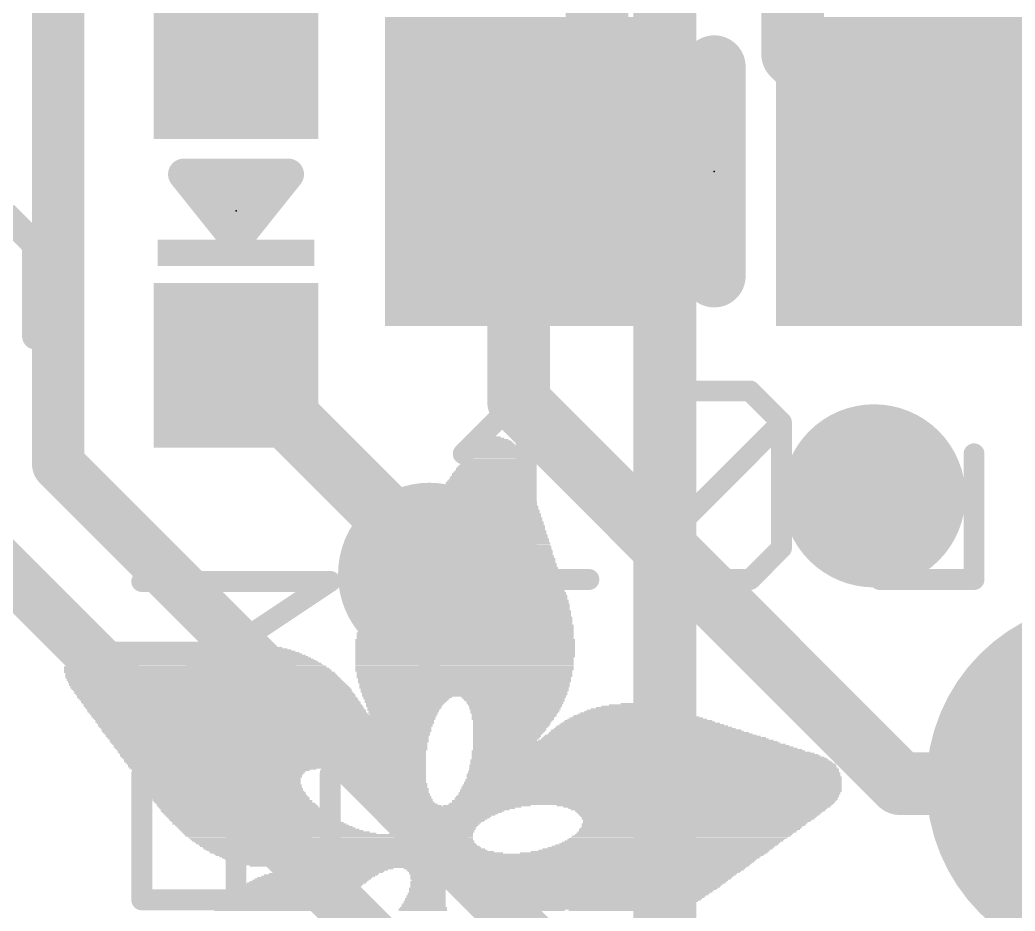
# Model space of a CAD drawing. Extents: x -0.1 to 35.7, y -1.6 to 50.9.
# Drawn here: x 4.868 to 9.702, y 1.921 to 6.247 of the extents above; entities that cross this region are included whole.
import ezdxf

# ---------------------------------------------------------------- set-up
doc = ezdxf.new("R2010")
doc.units = 0
for name, color, linetype in [('1', 12, 'CONTINUOUS'), ('16', 5, 'CONTINUOUS'), ('17', 110, 'CONTINUOUS'), ('18', 110, 'CONTINUOUS'), ('21', 40, 'CONTINUOUS'), ('23', 40, 'CONTINUOUS'), ('27', 4, 'CONTINUOUS')]:
    doc.layers.add(name, color=color, linetype=linetype)

# ---------------------------------------------------------------- blocks, each defined once
blk = doc.blocks.new('RECT')
blk.add_solid([(-0.5, -0.5), (0.5, -0.5), (-0.5, 0.5), (0.5, 0.5)])
blk = doc.blocks.new('ROUNDP')
at = {"const_width": 0.5}
blk.add_lwpolyline([(0, -0.25, 1), (0, 0.25, 1), (0, -0.25)], format="xyb", dxfattribs=at)
blk = doc.blocks.new('ROUNDV')
at = {"const_width": 0.5}
blk.add_lwpolyline([(0, -0.25, 1), (0, 0.25, 1), (0, -0.25)], format="xyb", dxfattribs=at)

msp = doc.modelspace()

# ---------------------------------------------------------------- linework, layer by layer
at = {"layer": '1'}
for points, const_width in [([(5.054, 7.39), (5.054, 4.09)], 0.254), ([(7.672, 5.893), (7.672, 7.3869)], 0.3048), ([(8.622, 7.3869), (8.622, 6.081)], 0.3048), ([(6.477, 6.629), (5.918, 6.07)], 0.254), ([(8.622, 6.081), (9.191, 5.512)], 0.3048), ([(7.291, 5.512), (7.672, 5.893)], 0.3048), ([(7.291, 5.512), (7.291, 4.393)], 0.3048), ([(3.81, 4.572), (7.62, 0.762)], 0.254), ([(5.918, 4.57), (6.858, 3.63)], 0.3048), ([(7.291, 4.393), (9.144, 2.54)], 0.3048), ([(5.054, 4.09), (7.874, 1.27)], 0.254), ([(6.858, 3.63), (6.858, 3.556)], 0.3048), ([(9.144, 2.54), (10.16, 2.54)], 0.3048)]:
    msp.add_lwpolyline(points, dxfattribs=dict(at, const_width=const_width))
for points, const_width in [([(8.6759, 6.1349, 1), (8.5681, 6.0271)], 0.1524), ([(5.8731, 6.1149, 1), (5.9629, 6.0251)], 0.127), ([(8.5458, 6.081, 1), (8.6982, 6.081)], 0.1524), ([(7.7259, 5.8391, 1), (7.6181, 5.9469)], 0.1524), ([(7.5958, 5.893, 1), (7.7482, 5.893)], 0.1524), ([(7.3672, 5.512, 1), (7.2148, 5.512)], 0.1524), ([(7.2371, 5.5659, 1), (7.3449, 5.4581)], 0.1524), ([(9.1371, 5.4581, 1), (9.2449, 5.5659)], 0.1524), ([(5.9719, 4.6239, 1), (5.8641, 4.5161)], 0.1524), ([(7.3449, 4.4469, 1), (7.2371, 4.3391)], 0.1524), ([(7.2148, 4.393, 1), (7.3672, 4.393)], 0.1524), ([(5.0989, 4.1349, 1), (5.0091, 4.0451)], 0.127), ([(4.9905, 4.09, 1), (5.1175, 4.09)], 0.127), ([(6.9342, 3.63, 1), (6.7818, 3.63)], 0.1524), ([(6.8041, 3.5761, 1), (6.9119, 3.6839)], 0.1524), ([(6.7818, 3.556, 1), (6.9342, 3.556)], 0.1524), ([(9.144, 2.6162, 1), (9.144, 2.4638)], 0.1524), ([(9.0901, 2.4861, 1), (9.1979, 2.5939)], 0.1524)]:
    msp.add_lwpolyline(points, format="xyb", dxfattribs=dict(at, const_width=const_width))
at = {"layer": '16', "const_width": 0.3048}
msp.add_lwpolyline([(8.001, 8.89), (8.001, 1.524)], dxfattribs=at)
at = {"layer": '21'}
for points, const_width in [([(8.241, 6.02), (8.241, 5.004)], 0.3048), ([(6.172, 5.4978), (5.664, 5.4978)], 0.1524), ([(5.664, 5.4978), (5.918, 5.1803)], 0.1524), ([(5.6731, 5.4864), (6.1629, 5.4864)], 0.1524), ([(5.918, 5.1803), (6.172, 5.4978)], 0.1524), ([(4.7939, 5.3047), (4.9422, 5.1564)], 0.127), ([(5.795, 5.334), (6.041, 5.334)], 0.1524), ([(5.917, 5.1816), (5.919, 5.1816)], 0.1524), ([(4.9422, 5.1564), (4.9422, 4.7115)], 0.127)]:
    msp.add_lwpolyline(points, dxfattribs=dict(at, const_width=const_width))
for points, const_width in [([(8.3172, 6.02, 1), (8.1648, 6.02)], 0.1524), ([(5.664, 5.5359, 1), (5.664, 5.4597)], 0.0762), ([(5.6938, 5.5216, 1), (5.6342, 5.474)], 0.0762), ([(5.6731, 5.5245, 1), (5.6731, 5.4483)], 0.0762), ([(6.2018, 5.474, 1), (6.1422, 5.5216)], 0.0762), ([(6.1629, 5.4483, 1), (6.1629, 5.5245)], 0.0762), ([(6.172, 5.4597, 1), (6.172, 5.5359)], 0.0762), ([(5.795, 5.3721, 1), (5.795, 5.2959)], 0.0762), ([(6.041, 5.2959, 1), (6.041, 5.3721)], 0.0762), ([(5.917, 5.2197, 1), (5.917, 5.1435)], 0.0762), ([(5.8882, 5.2041, 1), (5.9478, 5.1565)], 0.0762), ([(5.8882, 5.1565, 1), (5.9478, 5.2041)], 0.0762), ([(5.919, 5.1435, 1), (5.919, 5.2197)], 0.0762), ([(4.9739, 5.1564, 1), (4.9104, 5.1564)], 0.0635), ([(4.9197, 5.1339, 1), (4.9646, 5.1788)], 0.0635), ([(8.1648, 5.004, 1), (8.3172, 5.004)], 0.1524), ([(4.9104, 4.7115, 1), (4.9739, 4.7115)], 0.0635)]:
    msp.add_lwpolyline(points, format="xyb", dxfattribs=dict(at, const_width=const_width))
at = {"layer": '23'}
for p in [(8.241, 5.512), (5.918, 5.32)]:
    msp.add_point(p, dxfattribs=at)
at = {"layer": '27', "const_width": 0.1016}
for points in [[(7.0218, 4.1409), (7.3269, 4.446)], [(7.3269, 4.446), (7.3269, 3.5308)], [(7.9573, 4.2934), (8.1098, 4.446)], [(8.1098, 4.446), (8.4149, 4.446)], [(8.4149, 4.446), (8.5674, 4.2934)], [(7.9573, 3.6833), (7.9573, 4.2934)], [(7.9573, 3.6833), (8.5674, 4.2934)], [(8.5674, 4.2934), (8.5674, 3.6833)], [(8.8928, 4.1409), (8.8928, 3.6833)], [(9.503, 3.5308), (9.503, 4.1409)], [(8.1098, 3.5308), (7.9573, 3.6833)], [(8.5674, 3.6833), (8.4149, 3.5308)], [(8.8928, 3.6833), (9.0454, 3.5308)], [(7.0218, 3.5308), (7.6319, 3.5308)], [(8.4149, 3.5308), (8.1098, 3.5308)], [(9.0454, 3.5308), (9.503, 3.5308)], [(5.46, 2.9113), (6.3752, 3.5214)], [(6.3752, 3.5214), (5.46, 3.5214)], [(6.3752, 2.9113), (5.46, 2.9113)], [(5.46, 2.5859), (5.46, 1.9758)], [(6.3752, 1.9758), (6.3752, 2.5859)], [(5.9176, 1.9758), (5.9176, 2.2808)], [(5.46, 1.9758), (6.3752, 1.9758)]]:
    msp.add_lwpolyline(points, dxfattribs=at)
at = {"layer": '27', "const_width": 0.0508}
for points in [[(7.3523, 4.446, 1), (7.3015, 4.446)], [(7.3448, 4.428, 1), (7.3089, 4.4639)], [(8.1098, 4.4714, 1), (8.1098, 4.4206)], [(8.1278, 4.428, 1), (8.0919, 4.4639)], [(8.4329, 4.4639, 1), (8.3969, 4.428)], [(8.4149, 4.4206, 1), (8.4149, 4.4714)], [(7.9827, 4.2934, 1), (7.9319, 4.2934)], [(7.9394, 4.3114, 1), (7.9753, 4.2755)], [(8.5928, 4.2934, 1), (8.542, 4.2934)], [(8.5854, 4.2755, 1), (8.5495, 4.3114)], [(8.5495, 4.2755, 1), (8.5854, 4.3114)], [(7.0038, 4.1589, 1), (7.0398, 4.123)], [(8.9182, 4.1409, 1), (8.8674, 4.1409)], [(9.5284, 4.1409, 1), (9.4776, 4.1409)], [(7.9753, 3.7013, 1), (7.9394, 3.6654)], [(7.9394, 3.7013, 1), (7.9753, 3.6654)], [(8.5854, 3.6654, 1), (8.5495, 3.7013)], [(8.9108, 3.7013, 1), (8.8749, 3.6654)], [(7.9319, 3.6833, 1), (7.9827, 3.6833)], [(8.542, 3.6833, 1), (8.5928, 3.6833)], [(8.8674, 3.6833, 1), (8.9182, 3.6833)], [(7.0218, 3.5562, 1), (7.0218, 3.5054)], [(7.6319, 3.5054, 1), (7.6319, 3.5562)], [(8.1098, 3.5562, 1), (8.1098, 3.5054)], [(8.4149, 3.5054, 1), (8.4149, 3.5562)], [(9.0454, 3.5562, 1), (9.0454, 3.5054)], [(9.503, 3.5054, 1), (9.503, 3.5562)], [(5.46, 3.5468, 1), (5.46, 3.496)], [(6.3893, 3.5003, 1), (6.3611, 3.5425)], [(6.3752, 3.496, 1), (6.3752, 3.5468)], [(7.3015, 3.5308, 1), (7.3523, 3.5308)], [(8.0919, 3.5128, 1), (8.1278, 3.5488)], [(8.3969, 3.5488, 1), (8.4329, 3.5128)], [(9.0274, 3.5128, 1), (9.0633, 3.5488)], [(9.4776, 3.5308, 1), (9.5284, 3.5308)], [(5.46, 2.9367, 1), (5.46, 2.8859)], [(5.4459, 2.9324, 1), (5.4741, 2.8901)], [(6.3752, 2.8859, 1), (6.3752, 2.9367)], [(5.4854, 2.5859, 1), (5.4346, 2.5859)], [(6.4006, 2.5859, 1), (6.3498, 2.5859)], [(5.943, 2.2808, 1), (5.8922, 2.2808)], [(5.46, 2.0012, 1), (5.46, 1.9504)], [(5.4346, 1.9758, 1), (5.4854, 1.9758)], [(5.8922, 1.9758, 1), (5.943, 1.9758)], [(6.3498, 1.9758, 1), (6.4006, 1.9758)], [(6.3752, 1.9504, 1), (6.3752, 2.0012)]]:
    msp.add_lwpolyline(points, format="xyb", dxfattribs=at)

# ---------------------------------------------------------------- block references
at = {"layer": '1', "xscale": 0.8, "yscale": 0.8, "rotation": 180}
for p in [(5.918, 6.07), (5.918, 4.57)]:
    msp.add_blockref('RECT', p, dxfattribs=at)
at = {"layer": '1', "xscale": 1.3, "yscale": 1.5}
for p in [(7.291, 5.512), (9.191, 5.512)]:
    msp.add_blockref('RECT', p, dxfattribs=at)
at = {"layer": '17', "xscale": 1.778, "yscale": 1.778, "rotation": 90}
msp.add_blockref('ROUNDP', (10.16, 2.54), dxfattribs=at)
msp.add_blockref('ROUNDP', (10.16, 2.54), dxfattribs=at)
at = {"layer": '18', "xscale": 0.889, "yscale": 0.889}
for p in [(9.017, 3.937), (9.017, 3.937), (6.858, 3.556), (6.858, 3.556)]:
    msp.add_blockref('ROUNDV', p, dxfattribs=at)
at = {"layer": '21', "xscale": 0.762, "yscale": 0.127, "rotation": 180}
msp.add_blockref('RECT', (5.918, 5.1168), dxfattribs=at)
at = {"layer": '21'}
for p, xscale, yscale in [((7.1774, 4.2039), 0.1524, 0.0064), ((7.1742, 4.2103), 0.1334, 0.0063), ((7.171, 4.2166), 0.1016, 0.0064), ((7.1711, 4.2229), 0.0635, 0.0063), ((7.1742, 4.1595), 0.235, 0.0063), ((7.1742, 4.1722), 0.2222, 0.0063), ((7.1742, 4.1658), 0.2222, 0.0064), ((7.1742, 4.1785), 0.2096, 0.0064), ((7.1742, 4.1848), 0.1968, 0.0063), ((7.1742, 4.1912), 0.1842, 0.0064), ((7.1742, 4.1976), 0.1714, 0.0063), ((7.1646, 4.115), 0.2921, 0.0064), ((7.1646, 4.1086), 0.2921, 0.0063), ((7.1679, 4.1214), 0.2857, 0.0063), ((7.1679, 4.1277), 0.2731, 0.0064), ((7.1711, 4.1341), 0.2667, 0.0063), ((7.1679, 4.1404), 0.2603, 0.0064), ((7.171, 4.1467), 0.254, 0.0063), ((7.1711, 4.1531), 0.2413, 0.0064), ((7.1551, 4.0579), 0.3493, 0.0063), ((7.1551, 4.0705), 0.3365, 0.0063), ((7.1584, 4.0642), 0.3429, 0.0064), ((7.1583, 4.0769), 0.3302, 0.0064), ((7.1615, 4.0833), 0.3238, 0.0063), ((7.1615, 4.096), 0.3112, 0.0063), ((7.1615, 4.0896), 0.3112, 0.0064), ((7.1647, 4.1023), 0.3048, 0.0064), ((7.1457, 4.0134), 0.3937, 0.0064), ((7.1488, 4.0261), 0.3874, 0.0064), ((7.1488, 4.0198), 0.3874, 0.0063), ((7.1488, 4.0324), 0.3746, 0.0063), ((7.152, 4.0452), 0.3683, 0.0063), ((7.152, 4.0388), 0.3683, 0.0064), ((7.152, 4.0515), 0.3556, 0.0064), ((7.1361, 3.9626), 0.4508, 0.0064), ((7.1393, 3.9689), 0.4445, 0.0063), ((7.1393, 3.9817), 0.4318, 0.0063), ((7.1393, 3.9753), 0.4318, 0.0064), ((7.1393, 3.988), 0.4191, 0.0064), ((7.1425, 4.0007), 0.4127, 0.0064), ((7.1425, 3.9944), 0.4127, 0.0063), ((7.1456, 4.0071), 0.4064, 0.0063), ((7.1265, 3.9182), 0.4953, 0.0063), ((7.1298, 3.9245), 0.4889, 0.0064), ((7.1298, 3.9372), 0.4763, 0.0064), ((7.1298, 3.9309), 0.4763, 0.0063), ((7.133, 3.9436), 0.4699, 0.0063), ((7.1329, 3.9499), 0.4572, 0.0064), ((7.1361, 3.9563), 0.4508, 0.0063), ((7.1171, 3.8674), 0.5525, 0.0063), ((7.1171, 3.8737), 0.5397, 0.0064), ((7.1202, 3.8801), 0.5334, 0.0063), ((7.1234, 3.8864), 0.527, 0.0064), ((7.1203, 3.8928), 0.5207, 0.0063), ((7.1234, 3.8991), 0.5144, 0.0064), ((7.1234, 3.9118), 0.5016, 0.0064), ((7.1266, 3.9055), 0.508, 0.0063), ((7.1076, 3.8229), 0.5969, 0.0064), ((7.1076, 3.8166), 0.5969, 0.0063), ((7.1107, 3.8293), 0.5906, 0.0063), ((7.1107, 3.8356), 0.5778, 0.0064), ((7.1139, 3.8483), 0.5715, 0.0064), ((7.1139, 3.842), 0.5715, 0.0063), ((7.1139, 3.8547), 0.5588, 0.0063), ((7.1171, 3.861), 0.5525, 0.0064), ((7.098, 3.7785), 0.6414, 0.0063), ((7.098, 3.7721), 0.6414, 0.0064), ((7.1012, 3.7848), 0.635, 0.0064), ((7.1044, 3.7912), 0.6287, 0.0063), ((7.1012, 3.7975), 0.6223, 0.0064), ((7.1044, 3.8039), 0.6159, 0.0063), ((7.1075, 3.8102), 0.6096, 0.0064), ((7.0884, 3.7213), 0.6985, 0.0064), ((7.0885, 3.734), 0.6858, 0.0064), ((7.0917, 3.7277), 0.6921, 0.0063), ((7.0917, 3.7404), 0.6795, 0.0063), ((7.0917, 3.753), 0.6667, 0.0063), ((7.0949, 3.7467), 0.6731, 0.0064), ((7.0948, 3.7594), 0.6604, 0.0064), ((7.098, 3.7658), 0.654, 0.0063), ((7.079, 3.6769), 0.7429, 0.0063), ((7.0821, 3.6896), 0.7366, 0.0063), ((7.0821, 3.6832), 0.7366, 0.0064), ((7.0822, 3.6959), 0.7239, 0.0064), ((7.0853, 3.7023), 0.7176, 0.0063), ((7.0853, 3.7149), 0.7048, 0.0063), ((7.0885, 3.7086), 0.7112, 0.0064), ((7.0695, 3.6261), 0.8001, 0.0063), ((7.0726, 3.6324), 0.7938, 0.0064), ((7.0726, 3.6451), 0.781, 0.0064), ((7.0726, 3.6388), 0.781, 0.0063), ((7.0726, 3.6515), 0.7684, 0.0063), ((7.0758, 3.6642), 0.762, 0.0063), ((7.0758, 3.6578), 0.762, 0.0064), ((7.079, 3.6705), 0.7557, 0.0064), ((7.0568, 3.5753), 0.8509, 0.0063), ((7.0599, 3.5816), 0.8446, 0.0064), ((7.0599, 3.5943), 0.8318, 0.0064), ((7.0631, 3.588), 0.8382, 0.0063), ((7.0631, 3.6007), 0.8255, 0.0063), ((7.0663, 3.607), 0.8191, 0.0064), ((7.0663, 3.6197), 0.8065, 0.0064), ((7.0663, 3.6134), 0.8065, 0.0063), ((7.0536, 3.5308), 0.8953, 0.0064), ((7.0536, 3.5435), 0.8827, 0.0064), ((7.0536, 3.5372), 0.8827, 0.0063), ((7.0568, 3.5499), 0.8763, 0.0063), ((7.0567, 3.5626), 0.8636, 0.0063), ((7.0567, 3.5562), 0.8636, 0.0064), ((7.0599, 3.5689), 0.8572, 0.0064), ((7.0472, 3.4864), 0.9334, 0.0063), ((7.0472, 3.48), 0.9334, 0.0064), ((7.0472, 3.499), 0.9208, 0.0063), ((7.0503, 3.4927), 0.9271, 0.0064), ((7.0504, 3.5118), 0.9144, 0.0063), ((7.0504, 3.5054), 0.9144, 0.0064), ((7.0503, 3.5245), 0.9017, 0.0063), ((7.0503, 3.5181), 0.9017, 0.0064), ((7.0409, 3.4356), 0.9715, 0.0063), ((7.044, 3.4483), 0.9652, 0.0063), ((7.044, 3.4419), 0.9652, 0.0064), ((7.0441, 3.4609), 0.9525, 0.0063), ((7.0472, 3.4546), 0.9588, 0.0064), ((7.044, 3.4737), 0.9398, 0.0063), ((7.0472, 3.4673), 0.9462, 0.0064), ((7.0377, 3.3848), 1.0033, 0.0063), ((7.0409, 3.4038), 0.9969, 0.0064), ((7.0409, 3.3975), 0.9969, 0.0063), ((7.0409, 3.3911), 0.9969, 0.0064), ((7.044, 3.4102), 0.9906, 0.0063), ((7.0409, 3.4165), 0.9843, 0.0064), ((7.0441, 3.4292), 0.9779, 0.0064), ((7.0441, 3.4228), 0.9779, 0.0063), ((7.0377, 3.3467), 1.0287, 0.0063), ((7.0377, 3.3403), 1.0287, 0.0064), ((7.0377, 3.334), 1.0287, 0.0063), ((7.0377, 3.3657), 1.016, 0.0064), ((7.0377, 3.3594), 1.016, 0.0063), ((7.0377, 3.353), 1.016, 0.0064), ((7.0409, 3.3784), 1.0097, 0.0064), ((7.0409, 3.3721), 1.0097, 0.0063), ((7.0345, 3.3022), 1.0478, 0.0064), ((7.0345, 3.2959), 1.0478, 0.0063), ((7.0345, 3.2895), 1.0478, 0.0064), ((7.0345, 3.3276), 1.035, 0.0064), ((7.0345, 3.3213), 1.035, 0.0063), ((7.0345, 3.3149), 1.035, 0.0064), ((7.0377, 3.3086), 1.0414, 0.0063), ((7.0313, 3.2387), 1.0668, 0.0064), ((7.0314, 3.2705), 1.0541, 0.0063), ((7.0314, 3.2641), 1.0541, 0.0064), ((7.0314, 3.2578), 1.0541, 0.0063), ((7.0314, 3.2514), 1.0541, 0.0064), ((7.0314, 3.245), 1.0541, 0.0063), ((7.0345, 3.2832), 1.0478, 0.0063), ((7.0345, 3.2768), 1.0478, 0.0064), ((5.6534, 3.1879), 1.0668, 0.0064), ((5.647, 3.1943), 1.0414, 0.0063), ((5.6375, 3.2006), 1.0096, 0.0064), ((5.6311, 3.2069), 0.9715, 0.0063), ((5.6217, 3.2133), 0.9271, 0.0064), ((5.609, 3.2197), 0.8763, 0.0063), ((5.593, 3.226), 0.7937, 0.0064), ((7.0313, 3.2324), 1.0668, 0.0063), ((7.0313, 3.226), 1.0668, 0.0064), ((7.0313, 3.2197), 1.0668, 0.0063), ((7.0313, 3.2133), 1.0668, 0.0064), ((7.0313, 3.2069), 1.0668, 0.0063), ((7.0313, 3.2006), 1.0668, 0.0064), ((7.0313, 3.1943), 1.0668, 0.0063), ((7.0313, 3.1879), 1.0668, 0.0064), ((5.6883, 3.1498), 1.1874, 0.0064), ((5.6947, 3.1435), 1.2001, 0.0063), ((5.6851, 3.1562), 1.1684, 0.0063), ((5.6725, 3.1688), 1.1303, 0.0063), ((5.682, 3.1625), 1.1493, 0.0064), ((5.6692, 3.1752), 1.1113, 0.0064), ((5.6629, 3.1816), 1.0858, 0.0063), ((7.0313, 3.1816), 1.0668, 0.0063), ((7.0313, 3.1752), 1.0668, 0.0064), ((7.0313, 3.1688), 1.0668, 0.0063), ((7.0313, 3.1625), 1.0668, 0.0064), ((7.0313, 3.1562), 1.0668, 0.0063), ((7.0282, 3.1498), 1.0605, 0.0064), ((7.0282, 3.1435), 1.0605, 0.0063), ((5.7264, 3.099), 1.289, 0.0064), ((5.7296, 3.0927), 1.2954, 0.0063), ((5.7201, 3.1054), 1.2763, 0.0063), ((5.7105, 3.1244), 1.2446, 0.0064), ((5.7137, 3.1181), 1.251, 0.0063), ((5.7042, 3.1308), 1.2319, 0.0063), ((5.7201, 3.1117), 1.2637, 0.0064), ((5.701, 3.1371), 1.2128, 0.0064), ((7.0282, 3.1371), 1.0605, 0.0064), ((7.0282, 3.1308), 1.0605, 0.0063), ((7.0282, 3.1244), 1.0605, 0.0064), ((7.0282, 3.1181), 1.0605, 0.0063), ((7.0282, 3.1117), 1.0605, 0.0064), ((7.0282, 3.1054), 1.0605, 0.0063), ((7.0282, 3.099), 1.0605, 0.0064), ((7.0282, 3.0927), 1.0605, 0.0063), ((5.7328, 3.0863), 1.3017, 0.0064), ((5.7391, 3.08), 1.3144, 0.0063), ((5.7454, 3.0736), 1.3145, 0.0064), ((5.7486, 3.0673), 1.3208, 0.0063), ((5.7518, 3.0609), 1.3272, 0.0064), ((5.755, 3.0546), 1.3335, 0.0063), ((5.7614, 3.0482), 1.3335, 0.0064), ((7.025, 3.0863), 1.0541, 0.0064), ((7.0282, 3.08), 1.0477, 0.0063), ((7.0282, 3.0736), 1.0477, 0.0064), ((7.0282, 3.0673), 1.0477, 0.0063), ((7.0282, 3.0609), 1.0477, 0.0064), ((7.025, 3.0546), 1.0414, 0.0063), ((7.0282, 3.0482), 1.0351, 0.0064), ((5.7645, 3.0419), 1.3398, 0.0063), ((5.774, 3.0292), 1.3462, 0.0063), ((5.7709, 3.0355), 1.3399, 0.0064), ((5.7804, 3.0228), 1.3462, 0.0064), ((5.7835, 3.0165), 1.3525, 0.0063), ((5.7899, 3.0101), 1.3526, 0.0064), ((5.7931, 3.0038), 1.3589, 0.0063), ((5.7995, 2.9974), 1.3589, 0.0064), ((7.0282, 3.0419), 1.0351, 0.0063), ((7.0282, 3.0355), 1.0351, 0.0064), ((7.025, 3.0292), 1.0287, 0.0063), ((7.025, 3.0038), 1.016, 0.0063), ((7.0282, 3.0228), 1.0223, 0.0064), ((7.0282, 3.0165), 1.0223, 0.0063), ((7.0282, 3.0101), 1.0223, 0.0064), ((7.0282, 2.9974), 1.0097, 0.0064), ((5.8026, 2.991), 1.3526, 0.0063), ((5.8121, 2.9784), 1.3589, 0.0063), ((5.809, 2.9847), 1.3525, 0.0064), ((5.8185, 2.972), 1.3589, 0.0064), ((5.8216, 2.9657), 1.3525, 0.0063), ((5.8249, 2.9593), 1.3589, 0.0064), ((5.8312, 2.9529), 1.3589, 0.0063), ((5.8344, 2.9466), 1.3525, 0.0064), ((7.0282, 2.991), 1.0097, 0.0063), ((7.025, 2.9847), 1.0033, 0.0064), ((7.0282, 2.9784), 0.9969, 0.0063), ((7.0282, 2.972), 0.9969, 0.0064), ((7.025, 2.9657), 0.9906, 0.0063), ((6.7519, 2.9593), 0.4318, 0.0064), ((6.7456, 2.9529), 0.4191, 0.0063), ((6.7456, 2.9466), 0.4064, 0.0064), ((7.2663, 2.9593), 0.508, 0.0064), ((7.2663, 2.9529), 0.4953, 0.0063), ((7.2694, 2.9466), 0.4889, 0.0064), ((5.8407, 2.9403), 1.3526, 0.0063), ((5.8439, 2.9339), 1.3589, 0.0064), ((5.8471, 2.9276), 1.3525, 0.0063), ((5.8534, 2.9212), 1.3526, 0.0064), ((5.8566, 2.9148), 1.3589, 0.0063), ((5.8598, 2.9085), 1.3525, 0.0064), ((5.8661, 2.9022), 1.3526, 0.0063), ((6.7424, 2.9403), 0.4, 0.0063), ((6.7393, 2.9339), 0.3937, 0.0064), ((6.7392, 2.9276), 0.381, 0.0063), ((6.7361, 2.9212), 0.3747, 0.0064), ((6.7329, 2.9148), 0.3683, 0.0063), ((6.7329, 2.9022), 0.3556, 0.0063), ((6.7361, 2.9085), 0.3619, 0.0064), ((7.2726, 2.9403), 0.4826, 0.0063), ((7.2727, 2.9339), 0.4699, 0.0064), ((7.2727, 2.9276), 0.4699, 0.0063), ((7.2726, 2.9212), 0.4572, 0.0064), ((7.2758, 2.9148), 0.4508, 0.0063), ((7.2727, 2.9085), 0.4445, 0.0064), ((7.2727, 2.9022), 0.4445, 0.0063), ((7.8441, 2.9022), 0.4064, 0.0063), ((7.841, 2.9085), 0.3493, 0.0064), ((7.8378, 2.9148), 0.2921, 0.0063), ((7.8346, 2.9212), 0.2096, 0.0064), ((7.8315, 2.9276), 0.0889, 0.0063), ((5.8725, 2.8958), 1.3525, 0.0064), ((5.8725, 2.8895), 1.3525, 0.0063), ((5.8788, 2.8831), 1.3526, 0.0064), ((5.8852, 2.8767), 1.3525, 0.0063), ((6.0534, 2.8704), 1.6764, 0.0064), ((6.0534, 2.8641), 1.6764, 0.0063), ((6.0535, 2.8577), 1.6637, 0.0064), ((6.0566, 2.8514), 1.6574, 0.0063), ((6.7297, 2.8958), 0.3492, 0.0064), ((6.7329, 2.8895), 0.3429, 0.0063), ((6.7297, 2.8831), 0.3366, 0.0064), ((6.7329, 2.8767), 0.3302, 0.0063), ((7.2726, 2.8958), 0.4318, 0.0064), ((7.2726, 2.8895), 0.4318, 0.0063), ((7.2694, 2.8831), 0.4255, 0.0064), ((7.2694, 2.8767), 0.4127, 0.0063), ((7.2694, 2.8704), 0.4127, 0.0064), ((7.2663, 2.8641), 0.4064, 0.0063), ((7.2631, 2.8577), 0.4, 0.0064), ((7.2631, 2.8514), 0.4, 0.0063), ((7.8664, 2.8514), 0.6795, 0.0063), ((7.8632, 2.8577), 0.6477, 0.0064), ((7.86, 2.8641), 0.616, 0.0063), ((7.8537, 2.8704), 0.5905, 0.0064), ((7.8505, 2.8767), 0.5461, 0.0063), ((7.8505, 2.8831), 0.5207, 0.0064), ((7.8473, 2.8895), 0.4762, 0.0063), ((7.8441, 2.8958), 0.4445, 0.0064), ((6.0566, 2.845), 1.6446, 0.0064), ((6.0566, 2.8387), 1.6446, 0.0063), ((6.0598, 2.8323), 1.6383, 0.0064), ((6.0598, 2.826), 1.6256, 0.0063), ((6.0598, 2.8196), 1.6256, 0.0064), ((6.0598, 2.8133), 1.6129, 0.0063), ((6.063, 2.8069), 1.6065, 0.0064), ((7.2631, 2.845), 0.3874, 0.0064), ((7.2599, 2.8387), 0.381, 0.0063), ((7.2568, 2.8323), 0.3747, 0.0064), ((7.2568, 2.826), 0.3747, 0.0063), ((7.2536, 2.8196), 0.3683, 0.0064), ((7.2504, 2.8133), 0.362, 0.0063), ((7.2472, 2.8069), 0.3556, 0.0064), ((7.9045, 2.8069), 0.8827, 0.0064), ((7.8981, 2.8133), 0.8572, 0.0063), ((7.8918, 2.8196), 0.8319, 0.0064), ((7.8886, 2.826), 0.8001, 0.0063), ((7.8822, 2.8323), 0.7747, 0.0064), ((7.8759, 2.8387), 0.7366, 0.0063), ((7.8727, 2.845), 0.7176, 0.0064), ((6.0661, 2.8006), 1.6002, 0.0063), ((6.0661, 2.7942), 1.6002, 0.0064), ((6.0662, 2.7879), 1.5875, 0.0063), ((6.0693, 2.7815), 1.5812, 0.0064), ((6.0725, 2.7752), 1.5748, 0.0063), ((6.0693, 2.7688), 1.5684, 0.0064), ((6.0724, 2.7625), 1.5621, 0.0063), ((6.0757, 2.7561), 1.5557, 0.0064), ((7.2472, 2.8006), 0.3556, 0.0063), ((7.2409, 2.7879), 0.3429, 0.0063), ((7.2377, 2.7815), 0.3366, 0.0064), ((7.2345, 2.7752), 0.3302, 0.0063), ((7.2345, 2.7688), 0.3302, 0.0064), ((7.2313, 2.7625), 0.3239, 0.0063), ((7.2282, 2.7561), 0.3175, 0.0064), ((7.2441, 2.7942), 0.3493, 0.0064), ((7.9521, 2.7561), 1.1049, 0.0064), ((7.9489, 2.7625), 1.0858, 0.0063), ((7.9394, 2.7688), 1.0541, 0.0064), ((7.9331, 2.7752), 1.0287, 0.0063), ((7.9299, 2.7815), 0.9969, 0.0064), ((7.9235, 2.7879), 0.9716, 0.0063), ((7.914, 2.7942), 0.9398, 0.0064), ((7.9108, 2.8006), 0.9208, 0.0063), ((6.0788, 2.7498), 1.5494, 0.0063), ((6.0788, 2.7434), 1.5494, 0.0064), ((6.0789, 2.737), 1.5367, 0.0063), ((6.082, 2.7307), 1.5304, 0.0064), ((6.0852, 2.7244), 1.524, 0.0063), ((6.0852, 2.718), 1.524, 0.0064), ((6.0884, 2.7117), 1.5177, 0.0063), ((6.0916, 2.7053), 1.5113, 0.0064), ((7.225, 2.7498), 0.3112, 0.0063), ((7.8092, 2.7434), 1.4796, 0.0064), ((7.8155, 2.737), 1.4923, 0.0063), ((7.8283, 2.7307), 1.5177, 0.0064), ((7.8378, 2.7244), 1.5367, 0.0063), ((7.8473, 2.718), 1.5558, 0.0064), ((7.8568, 2.7117), 1.5748, 0.0063), ((7.8695, 2.7053), 1.6002, 0.0064), ((7.9584, 2.7498), 1.143, 0.0063), ((6.0915, 2.6989), 1.4986, 0.0063), ((6.0915, 2.6926), 1.4986, 0.0064), ((6.0947, 2.6863), 1.4922, 0.0063), ((6.0979, 2.6799), 1.4859, 0.0064), ((6.0979, 2.6736), 1.4859, 0.0063), ((6.101, 2.6672), 1.4795, 0.0064), ((6.1042, 2.6608), 1.4732, 0.0063), ((7.8727, 2.6989), 1.6192, 0.0063), ((7.8854, 2.6926), 1.6446, 0.0064), ((7.895, 2.6863), 1.6637, 0.0063), ((7.9045, 2.6799), 1.6827, 0.0064), ((7.9108, 2.6736), 1.6954, 0.0063), ((7.9267, 2.6608), 1.7272, 0.0063), ((7.9204, 2.6672), 1.7145, 0.0064), ((6.1074, 2.6545), 1.4668, 0.0064), ((6.1074, 2.6482), 1.4668, 0.0063), ((6.1105, 2.6418), 1.4605, 0.0064), ((6.1138, 2.6355), 1.4541, 0.0063), ((6.1169, 2.6291), 1.4478, 0.0064), ((6.1169, 2.6227), 1.4478, 0.0063), ((6.1201, 2.6164), 1.4414, 0.0064), ((5.8566, 2.6101), 0.9017, 0.0063), ((6.59, 2.6101), 0.5016, 0.0063), ((7.9426, 2.6291), 1.7843, 0.0064), ((7.9426, 2.6227), 1.7843, 0.0063), ((7.9489, 2.6101), 1.797, 0.0063), ((7.9458, 2.6164), 1.7907, 0.0064), ((7.933, 2.6482), 1.7526, 0.0063), ((7.9362, 2.6418), 1.759, 0.0064), ((7.9426, 2.6355), 1.7717, 0.0063), ((7.9267, 2.6545), 1.7399, 0.0064), ((5.8439, 2.6037), 0.8636, 0.0064), ((5.8344, 2.5974), 0.8445, 0.0063), ((5.8344, 2.591), 0.8319, 0.0064), ((5.8344, 2.5847), 0.8191, 0.0063), ((5.8312, 2.5783), 0.8128, 0.0064), ((5.8344, 2.572), 0.8065, 0.0063), ((5.8344, 2.5656), 0.7937, 0.0064), ((5.8375, 2.5593), 0.7874, 0.0063), ((6.6122, 2.6037), 0.4572, 0.0064), ((6.6281, 2.5974), 0.4254, 0.0063), ((6.6376, 2.591), 0.4064, 0.0064), ((6.6471, 2.5847), 0.3873, 0.0063), ((6.6535, 2.5783), 0.3746, 0.0064), ((6.663, 2.572), 0.3556, 0.0063), ((6.6694, 2.5656), 0.3429, 0.0064), ((6.6789, 2.5593), 0.3238, 0.0063), ((7.9457, 2.5593), 1.8288, 0.0063), ((7.9458, 2.5847), 1.8161, 0.0063), ((7.9458, 2.5783), 1.8161, 0.0064), ((7.9489, 2.572), 1.8224, 0.0063), ((7.9489, 2.5656), 1.8224, 0.0064), ((7.9457, 2.5974), 1.8034, 0.0063), ((7.9489, 2.591), 1.8098, 0.0064), ((7.9489, 2.6037), 1.797, 0.0064), ((5.8375, 2.5529), 0.7874, 0.0064), ((5.8407, 2.5466), 0.781, 0.0063), ((5.8439, 2.5402), 0.7747, 0.0064), ((5.8502, 2.5339), 0.7747, 0.0063), ((5.8502, 2.5275), 0.7747, 0.0064), ((5.8534, 2.5212), 0.7684, 0.0063), ((5.8598, 2.5148), 0.7683, 0.0064), ((6.6821, 2.5529), 0.3175, 0.0064), ((6.6884, 2.5466), 0.3048, 0.0063), ((6.698, 2.5402), 0.2985, 0.0064), ((6.7043, 2.5339), 0.2858, 0.0063), ((6.7107, 2.5275), 0.2731, 0.0064), ((6.7139, 2.5212), 0.2667, 0.0063), ((6.7233, 2.5148), 0.2603, 0.0064), ((7.9362, 2.5212), 1.8478, 0.0063), ((7.9362, 2.5148), 1.8478, 0.0064), ((7.9394, 2.5339), 1.8415, 0.0063), ((7.9394, 2.5275), 1.8415, 0.0064), ((7.9426, 2.5466), 1.8351, 0.0063), ((7.9426, 2.5402), 1.8351, 0.0064), ((7.9457, 2.5529), 1.8288, 0.0064), ((5.8629, 2.5085), 0.762, 0.0063), ((5.8661, 2.5021), 0.7684, 0.0064), ((5.8725, 2.4958), 0.7683, 0.0063), ((5.8756, 2.4894), 0.762, 0.0064), ((5.8788, 2.483), 0.7684, 0.0063), ((5.8852, 2.4767), 0.7683, 0.0064), ((5.8915, 2.4704), 0.7684, 0.0063), ((5.8947, 2.464), 0.762, 0.0064), ((6.7265, 2.5085), 0.254, 0.0063), ((6.7329, 2.5021), 0.2413, 0.0064), ((6.7361, 2.4958), 0.2349, 0.0063), ((6.7424, 2.4894), 0.235, 0.0064), ((6.7488, 2.483), 0.2223, 0.0063), ((6.7551, 2.4767), 0.2222, 0.0064), ((6.7583, 2.4704), 0.2159, 0.0063), ((6.7647, 2.464), 0.2159, 0.0064), ((7.9108, 2.4704), 1.8606, 0.0063), ((7.9108, 2.464), 1.8606, 0.0064), ((7.9172, 2.4767), 1.8605, 0.0064), ((7.9203, 2.483), 1.8542, 0.0063), ((7.9267, 2.4958), 1.8542, 0.0063), ((7.9267, 2.4894), 1.8542, 0.0064), ((7.933, 2.5085), 1.8542, 0.0063), ((7.933, 2.5021), 1.8542, 0.0064), ((5.9011, 2.4577), 0.7747, 0.0063), ((5.9042, 2.4513), 0.7684, 0.0064), ((5.9138, 2.4449), 0.7747, 0.0063), ((5.9201, 2.4386), 0.7747, 0.0064), ((5.9233, 2.4323), 0.7811, 0.0063), ((5.9296, 2.4259), 0.781, 0.0064), ((5.936, 2.4196), 0.7811, 0.0063), ((6.7678, 2.4577), 0.2096, 0.0063), ((6.7742, 2.4513), 0.2095, 0.0064), ((6.7805, 2.4449), 0.2096, 0.0063), ((6.79, 2.4386), 0.2159, 0.0064), ((6.8027, 2.4323), 0.2286, 0.0063), ((6.9964, 2.4259), 0.616, 0.0064), ((6.9837, 2.4196), 0.5778, 0.0063), ((7.1361, 2.4323), 0.4254, 0.0063), ((7.8822, 2.4386), 1.8669, 0.0064), ((7.8886, 2.4449), 1.8669, 0.0063), ((7.8981, 2.4513), 1.8606, 0.0064), ((7.9013, 2.4577), 1.8669, 0.0063), ((8.1425, 2.4323), 1.3335, 0.0063), ((8.1553, 2.4259), 1.2954, 0.0064), ((8.1616, 2.4196), 1.2573, 0.0063), ((5.9423, 2.4132), 0.781, 0.0064), ((5.9487, 2.4068), 0.7937, 0.0063), ((5.955, 2.4005), 0.7938, 0.0064), ((5.9646, 2.3942), 0.8001, 0.0063), ((5.9709, 2.3878), 0.8001, 0.0064), ((5.9804, 2.3815), 0.8064, 0.0063), ((5.9899, 2.3751), 0.8128, 0.0064), ((5.9963, 2.3687), 0.8128, 0.0063), ((6.9742, 2.4132), 0.5461, 0.0064), ((6.9647, 2.4068), 0.5143, 0.0063), ((6.9583, 2.4005), 0.5016, 0.0064), ((6.952, 2.3942), 0.4763, 0.0063), ((6.9456, 2.3878), 0.4636, 0.0064), ((6.9361, 2.3751), 0.4318, 0.0064), ((6.9393, 2.3815), 0.4381, 0.0063), ((6.9298, 2.3687), 0.4191, 0.0063), ((8.1648, 2.4132), 1.2382, 0.0064), ((8.1712, 2.4068), 1.2129, 0.0063), ((8.168, 2.4005), 1.1938, 0.0064), ((8.168, 2.3942), 1.1811, 0.0063), ((8.168, 2.3878), 1.1684, 0.0064), ((8.1648, 2.3815), 1.1494, 0.0063), ((8.1616, 2.3687), 1.1303, 0.0063), ((8.1648, 2.3751), 1.1366, 0.0064), ((6.0058, 2.3624), 0.8192, 0.0064), ((6.0154, 2.3561), 0.8255, 0.0063), ((6.0312, 2.3434), 0.8446, 0.0063), ((6.0249, 2.3497), 0.8319, 0.0064), ((6.0439, 2.337), 0.8446, 0.0064), ((6.0566, 2.3307), 0.8572, 0.0063), ((6.0661, 2.3243), 0.8636, 0.0064), ((6.0789, 2.318), 0.8763, 0.0063), ((6.8948, 2.318), 0.3746, 0.0063), ((6.9012, 2.3307), 0.3747, 0.0063), ((6.898, 2.3243), 0.3683, 0.0064), ((6.9234, 2.3624), 0.4064, 0.0064), ((6.9202, 2.3561), 0.4, 0.0063), ((6.9107, 2.3434), 0.381, 0.0063), ((6.9075, 2.337), 0.3746, 0.0064), ((6.9139, 2.3497), 0.3873, 0.0064), ((8.1204, 2.318), 1.0731, 0.0063), ((8.1267, 2.3243), 1.0732, 0.0064), ((8.1426, 2.3434), 1.0922, 0.0063), ((8.1394, 2.337), 1.0858, 0.0064), ((8.1331, 2.3307), 1.0731, 0.0063), ((8.1489, 2.3497), 1.0922, 0.0064), ((8.1585, 2.3624), 1.1113, 0.0064), ((8.1553, 2.3561), 1.1049, 0.0063), ((6.0915, 2.3116), 0.889, 0.0064), ((6.1106, 2.3053), 0.9144, 0.0063), ((6.1296, 2.2989), 0.9398, 0.0064), ((6.3678, 2.2926), 1.4033, 0.0063), ((6.3709, 2.2862), 1.397, 0.0064), ((6.3773, 2.2799), 1.3843, 0.0063), ((6.3805, 2.2735), 1.3779, 0.0064), ((6.8662, 2.2989), 0.4064, 0.0064), ((6.879, 2.3053), 0.3937, 0.0063), ((6.8885, 2.3116), 0.3747, 0.0064), ((8.0632, 2.2735), 1.0604, 0.0064), ((8.0728, 2.2799), 1.0541, 0.0063), ((8.0823, 2.2862), 1.0605, 0.0064), ((8.0918, 2.2926), 1.0541, 0.0063), ((8.0982, 2.2989), 1.0541, 0.0064), ((8.1076, 2.3053), 1.0605, 0.0063), ((8.114, 2.3116), 1.0604, 0.0064), ((6.3836, 2.2671), 1.3716, 0.0063), ((6.39, 2.2608), 1.3716, 0.0064), ((6.3963, 2.2545), 1.3589, 0.0063), ((6.4027, 2.2481), 1.3589, 0.0064), ((6.4122, 2.2418), 1.3526, 0.0063), ((6.4218, 2.2354), 1.3589, 0.0064), ((6.4313, 2.229), 1.3525, 0.0063), ((6.444, 2.2227), 1.3653, 0.0064), ((7.9648, 2.2227), 1.1176, 0.0064), ((7.9807, 2.229), 1.0985, 0.0063), ((7.9934, 2.2354), 1.0859, 0.0064), ((8.0092, 2.2418), 1.0795, 0.0063), ((8.0219, 2.2481), 1.0668, 0.0064), ((8.0314, 2.2545), 1.0605, 0.0063), ((8.0442, 2.2608), 1.0605, 0.0064), ((8.0537, 2.2671), 1.0541, 0.0063), ((6.4567, 2.2164), 1.3653, 0.0063), ((6.4789, 2.21), 1.3843, 0.0064), ((6.5043, 2.2037), 1.4224, 0.0063), ((7.1488, 2.1973), 2.6734, 0.0064), ((7.1488, 2.1909), 2.6606, 0.0063), ((7.152, 2.1846), 2.6289, 0.0064), ((7.1551, 2.1783), 2.6099, 0.0063), ((7.8981, 2.2037), 1.2002, 0.0063), ((7.9267, 2.21), 1.1557, 0.0064), ((7.9489, 2.2164), 1.124, 0.0063), ((7.1551, 2.1719), 2.5845, 0.0064), ((7.1615, 2.1656), 2.559, 0.0063), ((7.1679, 2.1592), 2.5337, 0.0064), ((7.1711, 2.1528), 2.5019, 0.0063), ((7.1806, 2.1465), 2.4701, 0.0064), ((7.1965, 2.1402), 2.4257, 0.0063), ((6.4218, 2.1275), 0.5207, 0.0063), ((7.2917, 2.1338), 2.2098, 0.0064), ((7.5616, 2.1275), 1.6573, 0.0063), ((6.2915, 2.0766), 0.5651, 0.0063), ((6.3011, 2.083), 0.5588, 0.0064), ((6.317, 2.0894), 0.5525, 0.0063), ((6.3296, 2.0957), 0.5525, 0.0064), ((6.3455, 2.1021), 0.5334, 0.0063), ((6.3646, 2.1084), 0.5334, 0.0064), ((6.3773, 2.1147), 0.5207, 0.0063), ((6.3995, 2.1211), 0.5144, 0.0064), ((7.5648, 2.1211), 1.6383, 0.0064), ((7.5616, 2.1147), 1.6193, 0.0063), ((7.5552, 2.1021), 1.5938, 0.0063), ((7.5616, 2.1084), 1.6065, 0.0064), ((7.5552, 2.0957), 1.5812, 0.0064), ((7.5489, 2.0894), 1.5685, 0.0063), ((6.8694, 2.083), 0.2096, 0.0064), ((6.8631, 2.0766), 0.1969, 0.0063), ((7.6695, 2.083), 1.3144, 0.0064), ((7.6759, 2.0766), 1.2891, 0.0063), ((6.2249, 2.0322), 0.5842, 0.0064), ((6.2312, 2.0386), 0.5842, 0.0063), ((6.2408, 2.0449), 0.5779, 0.0064), ((6.2471, 2.0513), 0.5778, 0.0063), ((6.2598, 2.0576), 0.5778, 0.0064), ((6.2694, 2.064), 0.5715, 0.0063), ((6.2789, 2.0703), 0.5651, 0.0064), ((6.8472, 2.0322), 0.1778, 0.0064), ((6.8567, 2.064), 0.1842, 0.0063), ((6.8567, 2.0576), 0.1842, 0.0064), ((6.8535, 2.0513), 0.1778, 0.0063), ((6.8535, 2.0449), 0.1778, 0.0064), ((6.8504, 2.0386), 0.1715, 0.0063), ((6.8631, 2.0703), 0.1841, 0.0064), ((7.6759, 2.0703), 1.2637, 0.0064), ((7.6759, 2.064), 1.2509, 0.0063), ((7.6791, 2.0576), 1.2319, 0.0064), ((7.6759, 2.0513), 1.2129, 0.0063), ((7.6759, 2.0449), 1.2001, 0.0064), ((7.6759, 2.0386), 1.1875, 0.0063), ((7.6727, 2.0322), 1.1684, 0.0064), ((6.1678, 1.9814), 0.5969, 0.0064), ((6.1741, 1.9878), 0.5969, 0.0063), ((6.1805, 1.9941), 0.5969, 0.0064), ((6.1867, 2.0005), 0.5969, 0.0063), ((6.19, 2.0068), 0.5905, 0.0064), ((6.2027, 2.0131), 0.5905, 0.0063), ((6.2058, 2.0195), 0.5842, 0.0064), ((6.2153, 2.0259), 0.5905, 0.0063), ((6.8377, 1.9814), 0.1969, 0.0064), ((6.8409, 1.9941), 0.1905, 0.0064), ((6.8409, 1.9878), 0.1905, 0.0063), ((6.844, 2.0068), 0.1842, 0.0064), ((6.844, 2.0005), 0.1842, 0.0063), ((6.8472, 2.0259), 0.1778, 0.0063), ((6.8472, 2.0195), 0.1778, 0.0064), ((6.8472, 2.0131), 0.1778, 0.0063), ((7.6726, 2.0259), 1.1557, 0.0063), ((7.6695, 2.0195), 1.1366, 0.0064), ((7.6695, 2.0131), 1.124, 0.0063), ((7.6664, 2.0068), 1.1049, 0.0064), ((7.6663, 2.0005), 1.0922, 0.0063), ((7.6632, 1.9941), 1.0731, 0.0064), ((7.66, 1.9878), 1.0668, 0.0063), ((7.6568, 1.9814), 1.0478, 0.0064), ((6.1201, 1.9306), 0.6032, 0.0064), ((6.1265, 1.937), 0.6033, 0.0063), ((6.1328, 1.9433), 0.6032, 0.0064), ((6.136, 1.9497), 0.5969, 0.0063), ((6.1424, 1.956), 0.5969, 0.0064), ((6.1486, 1.9624), 0.5969, 0.0063), ((6.1551, 1.9687), 0.5969, 0.0064), ((6.1614, 1.9751), 0.5969, 0.0063), ((6.825, 1.9306), 0.2349, 0.0064), ((6.8281, 1.937), 0.2286, 0.0063), ((6.8281, 1.9497), 0.2159, 0.0063), ((6.8281, 1.9433), 0.2159, 0.0064), ((6.8313, 1.956), 0.2096, 0.0064), ((6.8345, 1.9687), 0.2032, 0.0064), ((6.8345, 1.9624), 0.2032, 0.0063), ((6.8377, 1.9751), 0.1969, 0.0063), ((7.6568, 1.9751), 1.035, 0.0063), ((7.6536, 1.9687), 1.016, 0.0064), ((7.6473, 1.9624), 1.0033, 0.0063), ((7.6441, 1.956), 0.9842, 0.0064), ((7.6409, 1.9497), 0.9652, 0.0063), ((7.6378, 1.9433), 0.9589, 0.0064), ((7.6314, 1.937), 0.9334, 0.0063), ((7.6251, 1.9306), 0.9207, 0.0064), ((6.1138, 1.9243), 0.6033, 0.0063), ((6.825, 1.9243), 0.2349, 0.0063), ((7.3425, 1.9243), 0.3429, 0.0063), ((7.8029, 1.9243), 0.5397, 0.0063)]:
    msp.add_blockref('RECT', p, dxfattribs=dict(at, xscale=xscale, yscale=yscale))

doc.saveas('drawing.dxf')
